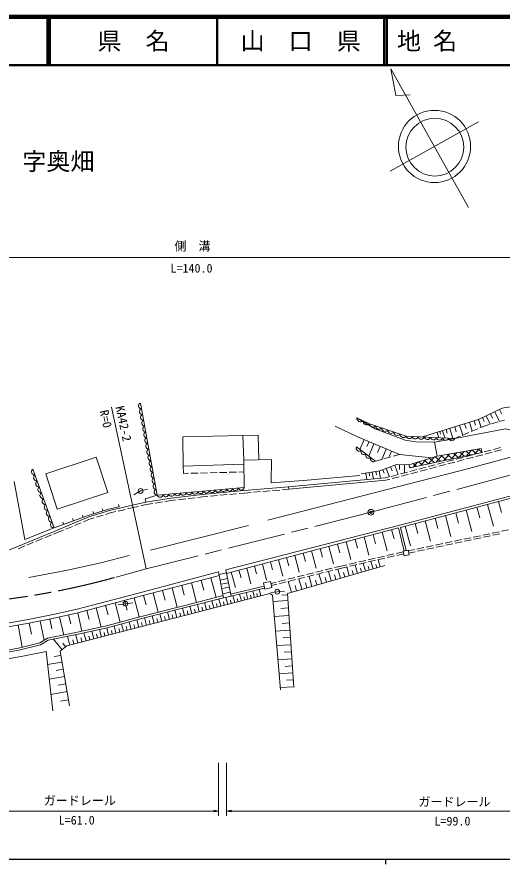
# Model space of a CAD drawing. Units: millimetres at full size, sheet at 1:1000; details may follow other scales. Extents: x 40000 to 680000, y 20000 to 380000.
# Drawn here: x 291395 to 392226, y 204000 to 380000 of the extents above; entities that cross this region are included whole.
import ezdxf
from ezdxf.enums import TextEntityAlignment as Align

# ---------------------------------------------------------------- set-up
doc = ezdxf.new("R2010")
doc.units = ezdxf.units.MM
doc.header["$LTSCALE"] = 1000
doc.header["$PDMODE"] = 32
doc.header["$PDSIZE"] = 500
doc.linetypes.add('CHAIN', pattern=[18.5, 12, -1.5, 3.5, -1.5])
for name, color, linetype, lineweight in [('M-BGD', 7, 'Continuous', 13), ('M-BMK', 2, 'CHAIN', 13), ('M-BMK-SRVR', 3, 'Continuous', 13), ('M-STR-HTXT', 7, 'Continuous', 13), ('M-TTL', 2, 'Continuous', 140), ('M-TTL-BAND', 7, 'Continuous', 25), ('M-TTL-LINE', 7, 'Continuous', 50)]:
    doc.layers.add(name, color=color, linetype=linetype, lineweight=lineweight)
doc.layers.add('M-BMK-HTXT', color=7, linetype='Continuous')
doc.layers.add('M-TTL-TXT', color=7, linetype='Continuous')
doc.styles.add('ＭＳ ゴシック', font='')
doc.styles.get('ＭＳ ゴシック').set_extended_font_data('MS Gothic')

# ---------------------------------------------------------------- blocks, each defined once
blk = doc.blocks.new('open_arrow')
at = {"color": 0, "linetype": 'Continuous', "lineweight": -2}
blk.add_lwpolyline([(7.5, 1.25), (0, 0), (7.5, -1.25)], dxfattribs=at)

msp = doc.modelspace()

# ---------------------------------------------------------------- hatches: boundary and pattern name
at = {"layer": 'M-BGD'}
h = msp.add_hatch(dxfattribs=at)
h.set_pattern_fill('USER', color=256, style=0, pattern_type=2)
h.set_pattern_definition([(50, (388099, 289536), (-766.044, 642.79), []), (320, (388099, 289536), (642.79, 766.044), [])])
h.paths.add_polyline_path([(388099, 289536), (387888, 290307), (378705, 288742), (377536, 288386), (372863, 286966), (373050, 286311)])

# ---------------------------------------------------------------- linework, layer by layer
for p, q in [((389820, 297555), (390239, 296673)), ((390701, 297974), (391667, 295942)), ((391717, 298457), (392200, 297441)), ((385461, 295807), (386046, 293943)), ((386394, 296099), (386686, 295167)), ((387326, 296391), (387857, 294695)), ((388136, 296754), (388517, 295951)), ((388938, 297136), (389776, 295373)), ((390007, 295442), (391443, 295874)), ((391922, 296018), (392719, 296258)), ((379826, 294040), (380301, 292526)), ((380583, 294278), (380821, 293520)), ((381341, 294515), (381990, 292443)), ((382377, 294840), (382701, 293804)), ((383412, 295165), (384055, 293116)), ((384437, 295486), (384758, 294461)), ((385791, 293837), (387177, 294413)), ((387638, 294604), (388731, 295058)), ((388731, 295058), (389528, 295298)), ((363558, 292197), (362682, 290148)), ((378719, 293693), (379066, 292586)), ((379272, 293867), (379446, 293313)), ((382390, 292424), (383483, 292878)), ((383944, 293070), (385330, 293645)), ((361967, 290683), (365939, 287715)), ((364582, 291759), (364144, 290735)), ((365607, 291321), (364519, 288776)), ((366879, 290778), (366335, 289505)), ((390434, 290149), (391885, 290530)), ((368152, 290234), (367226, 288068)), ((369234, 289771), (368772, 288688)), ((369613, 288723), (370877, 289069)), ((384632, 288622), (386083, 289003)), ((386566, 289131), (388017, 289512)), ((386788, 288672), (388238, 289054)), ((388500, 289640), (389951, 290021)), ((388722, 289181), (390173, 289563)), ((390656, 289690), (392107, 290072)), ((365939, 287715), (367202, 288062)), ((367685, 288194), (369131, 288590)), ((369914, 286880), (370652, 284943)), ((370926, 287001), (370907, 285964)), ((371962, 286982), (371932, 285279)), ((376895, 286586), (378346, 286967)), ((378830, 287095), (380280, 287476)), ((379051, 286636), (380502, 287018)), ((380764, 287604), (382214, 287985)), ((380985, 287145), (382436, 287527)), ((382698, 288113), (384148, 288494)), ((382919, 287654), (384370, 288036)), ((384854, 288163), (386304, 288545)), ((294714, 286027), (299122, 273829)), ((325970, 286654), (325994, 285158)), ((325994, 285158), (327029, 285184)), ((327528, 285196), (329028, 285233)), ((329528, 285246), (331027, 285283)), ((331527, 285295), (333027, 285333)), ((333527, 285345), (335026, 285382)), ((335526, 285395), (337026, 285432)), ((337525, 285444), (338560, 285470)), ((363896, 285235), (364109, 283874)), ((364577, 285342), (364684, 284661)), ((365258, 285449), (365484, 284002)), ((365981, 285562), (366095, 284839)), ((366705, 285675), (366946, 284138)), ((367437, 285936), (367714, 285209)), ((368164, 286213), (368831, 284463)), ((369039, 286547), (369372, 285672)), ((371093, 285059), (372544, 285440)), ((373027, 285568), (374478, 285949)), ((373249, 285109), (374699, 285491)), ((374961, 286077), (376412, 286458)), ((375183, 285618), (376634, 286000)), ((377117, 286127), (378568, 286509)), ((347855, 282363), (367946, 284231)), ((347901, 281865), (368034, 283736)), ((367946, 284231), (368675, 284422)), ((368034, 283736), (368897, 283964)), ((369159, 284550), (370609, 284931)), ((369380, 284091), (370831, 284473)), ((371315, 284600), (372765, 284982)), ((317093, 281521), (318547, 281864)), ((344528, 281580), (346023, 281706)), ((346521, 281748), (347897, 281864)), ((347855, 282363), (347897, 281864)), ((371000, 274439), (399644, 281991)), ((317093, 281521), (315680, 280732)), ((324995, 279700), (326484, 279878)), ((326981, 279937), (328470, 280114)), ((328967, 280174), (329960, 280292)), ((329960, 280292), (331078, 280394)), ((331576, 280439), (333069, 280575)), ((333567, 280621), (335061, 280757)), ((335559, 280802), (337053, 280938)), ((337551, 280984), (338668, 281086)), ((338668, 281086), (340044, 281202)), ((340542, 281244), (342037, 281370)), ((342535, 281412), (344030, 281538)), ((371127, 273955), (399772, 281508)), ((312638, 278251), (312518, 278737)), ((315542, 278058), (316664, 278316)), ((317151, 278428), (318273, 278686)), ((318273, 278686), (319654, 278907)), ((320148, 278986), (321629, 279223)), ((322123, 279302), (323504, 279523)), ((323504, 279523), (324498, 279641)), ((386997, 278139), (387582, 275922)), ((389215, 278724), (390413, 274181)), ((391486, 279323), (392085, 277051)), ((305161, 276048), (304988, 276517)), ((307344, 276774), (307200, 277253)), ((307911, 276074), (309346, 276511)), ((309259, 277354), (309114, 277833)), ((309825, 276657), (310759, 276941)), ((310759, 276941), (311934, 277215)), ((312421, 277329), (313881, 277670)), ((314368, 277783), (315542, 278058)), ((380449, 276413), (381591, 272083)), ((382614, 276984), (383185, 274819)), ((384779, 277555), (385949, 273119)), ((301135, 274569), (300963, 275038)), ((303148, 275308), (302976, 275778)), ((303376, 274354), (304762, 274927)), ((305224, 275118), (306499, 275644)), ((306499, 275644), (307433, 275929)), ((374158, 274754), (374702, 272691)), ((376222, 275298), (377336, 271071)), ((378335, 275856), (378893, 273742)), ((299122, 273829), (298950, 274298)), ((299025, 272558), (299790, 272873)), ((299790, 272873), (301065, 273399)), ((301527, 273590), (302913, 274163)), ((319139, 269240), (339516, 274334)), ((334831, 265143), (371000, 274439)), ((334980, 264375), (370714, 273859)), ((367333, 272962), (368361, 269091)), ((369269, 273476), (369783, 271540)), ((370714, 273859), (371852, 269039)), ((371127, 273955), (372265, 269135)), ((372094, 274210), (373183, 270083)), ((390161, 272742), (391629, 273052)), ((392118, 273155), (393586, 273465)), ((295326, 271037), (296713, 271607)), ((297175, 271797), (298562, 272368)), ((361688, 271464), (362180, 269608)), ((363543, 271956), (364549, 268166)), ((365438, 272459), (365941, 270564)), ((382334, 271089), (383802, 271399)), ((384291, 271502), (385759, 271812)), ((384423, 271070), (385891, 271380)), ((386248, 271915), (387715, 272225)), ((386380, 271483), (387848, 271793)), ((388205, 272328), (389672, 272638)), ((388337, 271896), (389805, 272206)), ((390294, 272310), (391761, 272620)), ((291626, 269515), (293013, 270086)), ((293476, 270276), (294863, 270846)), ((354421, 269535), (354893, 267757)), ((356199, 270007), (357164, 266374)), ((358016, 270489), (358498, 268673)), ((359832, 270971), (360817, 267260)), ((372712, 269056), (374018, 269332)), ((374507, 269436), (375974, 269746)), ((374639, 269004), (376107, 269314)), ((376464, 269849), (377931, 270159)), ((376596, 269417), (378064, 269727)), ((378420, 270262), (379888, 270572)), ((378553, 269830), (380020, 270140)), ((380377, 270675), (381845, 270985)), ((380510, 270243), (381977, 270553)), ((382466, 270657), (383934, 270967)), ((347456, 267686), (347908, 265982)), ((349161, 268139), (350085, 264657)), ((350902, 268601), (351364, 266860)), ((352643, 269063), (353587, 265506)), ((364376, 267207), (365838, 267544)), ((366325, 267656), (367787, 267993)), ((366428, 267218), (367890, 267555)), ((368274, 268105), (369735, 268442)), ((368377, 267667), (369839, 268004)), ((370223, 268554), (371698, 268895)), ((370326, 268116), (371800, 268456)), ((372805, 268616), (374150, 268900)), ((340780, 265914), (341213, 264280)), ((342414, 266348), (343299, 263010)), ((344082, 266791), (344525, 265122)), ((345751, 267234), (346656, 263825)), ((357425, 265584), (358515, 265856)), ((358515, 265856), (359991, 266196)), ((360478, 266308), (361940, 266645)), ((360581, 265870), (362043, 266207)), ((362190, 264389), (361696, 266127)), ((362427, 266758), (363889, 267094)), ((362530, 266320), (363992, 266656)), ((363845, 264859), (363374, 266514)), ((364632, 265083), (364408, 265871)), ((364479, 266769), (365941, 267106)), ((365420, 265307), (364972, 266882)), ((366169, 265521), (365956, 266270)), ((366919, 265734), (366492, 267233)), ((333314, 264703), (334352, 259339)), ((333418, 264165), (334958, 264486)), ((335947, 264632), (336796, 261432)), ((337546, 265056), (337971, 263457)), ((339146, 265481), (340013, 262213)), ((349662, 263648), (351118, 264011)), ((351603, 264132), (353058, 264495)), ((351710, 263695), (353165, 264058)), ((353543, 264616), (354999, 264979)), ((353650, 264179), (355106, 264542)), ((354743, 262270), (354164, 264307)), ((355484, 265100), (356939, 265463)), ((355591, 264663), (357046, 265026)), ((356716, 262831), (356155, 264803)), ((357670, 263103), (357399, 264058)), ((357531, 265147), (358620, 265418)), ((358625, 263374), (358082, 265284)), ((358620, 265418), (360094, 265758)), ((359539, 263634), (359279, 264548)), ((360452, 263894), (359932, 265721)), ((361321, 264141), (361074, 265011)), ((363018, 264624), (362782, 265451)), ((327654, 262408), (328717, 258365)), ((329675, 262940), (330207, 260918)), ((331697, 263471), (332771, 259385)), ((333642, 263007), (335182, 263328)), ((333814, 262119), (335354, 262439)), ((344205, 262287), (345296, 262559)), ((345781, 262680), (347237, 263043)), ((345888, 262243), (347344, 262606)), ((347722, 263164), (349177, 263527)), ((348431, 260474), (347792, 262718)), ((347829, 262727), (349284, 263090)), ((349769, 263211), (351225, 263574)), ((350603, 261092), (349985, 263264)), ((351655, 261391), (351356, 262443)), ((352707, 261691), (352108, 263794)), ((353725, 261980), (353435, 262999)), ((355730, 262551), (355449, 263537)), ((321671, 260835), (322192, 258854)), ((323652, 261356), (324705, 257354)), ((325653, 261882), (326179, 259881)), ((333988, 261222), (335528, 261542)), ((335811, 260082), (342777, 261707)), ((335892, 259660), (342874, 261289)), ((340752, 259377), (340407, 260713)), ((342057, 259714), (341720, 261019)), ((345502, 260583), (344162, 260443)), ((344314, 261850), (345403, 262122)), ((345502, 260583), (346998, 260724)), ((349517, 260783), (349208, 261869)), ((313780, 258762), (314300, 256777)), ((315764, 259281), (316793, 255354)), ((317727, 259797), (318243, 257834)), ((319690, 260313), (320732, 256352)), ((333766, 257575), (333386, 259048)), ((334197, 260140), (335737, 260460)), ((335219, 257950), (334844, 259404)), ((335935, 258135), (335750, 258850)), ((336650, 258319), (336281, 259750)), ((337350, 258500), (337169, 259199)), ((338049, 258680), (337688, 260079)), ((338732, 258856), (338556, 259540)), ((339416, 259033), (339063, 260399)), ((340084, 259205), (339911, 259873)), ((341404, 259545), (341236, 260198)), ((347720, 258757), (344608, 258548)), ((347642, 259920), (346478, 259842)), ((307841, 257206), (308877, 253251)), ((309818, 257724), (310336, 255746)), ((311796, 258242), (312835, 254273)), ((313943, 258083), (312468, 257876)), ((313943, 258083), (315459, 258301)), ((326207, 255625), (325804, 257188)), ((327758, 256025), (327358, 257577)), ((328524, 256223), (328326, 256988)), ((329289, 256420), (328894, 257952)), ((330045, 256615), (329850, 257371)), ((330801, 256810), (330411, 258322)), ((331547, 257003), (331354, 257749)), ((332293, 257195), (331908, 258687)), ((333029, 257385), (332839, 258121)), ((334492, 257762), (334305, 258489)), ((347824, 257201), (346268, 257096)), ((300255, 255354), (301110, 251580)), ((302142, 255781), (302570, 253895)), ((304029, 256209), (304899, 252366)), ((305935, 256706), (306434, 254801)), ((319907, 254000), (319495, 255596)), ((321494, 254409), (321085, 255997)), ((322284, 254613), (322080, 255403)), ((323073, 254817), (322666, 256396)), ((323859, 255019), (323656, 255805)), ((324644, 255222), (324239, 256793)), ((325426, 255424), (325224, 256205)), ((326983, 255825), (326783, 256601)), ((347929, 255645), (344869, 255440)), ((291646, 253647), (292475, 249060)), ((293939, 254063), (294391, 251777)), ((296226, 254515), (297023, 250477)), ((298245, 254914), (298644, 252894)), ((311981, 251955), (311586, 253486)), ((313533, 252356), (313133, 253909)), ((315109, 252762), (314702, 254338)), ((315908, 252968), (315702, 253767)), ((316707, 253174), (316294, 254772)), ((317509, 253381), (317302, 254184)), ((318311, 253588), (317897, 255193)), ((319109, 253794), (318903, 254592)), ((320700, 254205), (320496, 254998)), ((348031, 254115), (346501, 254012)), ((305757, 250350), (305326, 252020)), ((307373, 250767), (306956, 252383)), ((308155, 250968), (307953, 251750)), ((308937, 251170), (308533, 252734)), ((309693, 251365), (309498, 252122)), ((310450, 251560), (310059, 253074)), ((311215, 251758), (311018, 252523)), ((312757, 252156), (312557, 252932)), ((314321, 252559), (314118, 253347)), ((348134, 252585), (345125, 252383)), ((300764, 248538), (299023, 250724)), ((302357, 249473), (301887, 251297)), ((303222, 249696), (302999, 250560)), ((304086, 249919), (303640, 251648)), ((304921, 250134), (304706, 250970)), ((306565, 250558), (306356, 251366)), ((348235, 251080), (346730, 250979)), ((301501, 249125), (300914, 249862)), ((348336, 249576), (345377, 249377)), ((300510, 247349), (299133, 247109)), ((348534, 246617), (345624, 246422)), ((348435, 248096), (346955, 247997)), ((300750, 245972), (297774, 245453)), ((348631, 245162), (347177, 245064)), ((301268, 242996), (298105, 242445)), ((301009, 244484), (299521, 244225)), ((348729, 243707), (345868, 243515)), ((301544, 241414), (299962, 241139)), ((348825, 242277), (347394, 242181)), ((301819, 239833), (298458, 239247)), ((348921, 240846), (346107, 240658)), ((302112, 238152), (300431, 237860))]:
    msp.add_line(p, q, dxfattribs=at)
for points in [[(317048, 299785), (320553, 280647), (338593, 282259)], [(343541, 275468), (385293, 286159), (401855, 290707), (412301, 293476), (419966, 295520), (426368, 296876), (432911, 298021), (438590, 298839), (443333, 299399), (449409, 299984), (454830, 300428), (461747, 300755), (468711, 300825), (479437, 300825)], [(375707, 292749), (387465, 296435), (392232, 298702), (399780, 299917), (405178, 300314), (412983, 300688), (415942, 300592)], [(362060, 296735), (364654, 295473), (372295, 292915), (382390, 292424)], [(378191, 291686), (374288, 291756), (372115, 292060), (365829, 294420), (362060, 296735)], [(377536, 288386), (370877, 289069), (362020, 292854), (357534, 294981)], [(382390, 292424), (392924, 294411), (398486, 293102), (403063, 294038)], [(338544, 287052), (325970, 286654), (325846, 292745), (338340, 293025), (338535, 287945)], [(338340, 293025), (341502, 293103), (341658, 288004)], [(382390, 292424), (378191, 291686), (378705, 288742)], [(362908, 285081), (366787, 285688), (370261, 287013), (372863, 286966), (378705, 288742), (387888, 290307), (388099, 289536), (373050, 286311), (372863, 286966)], [(338593, 282259), (338535, 287945), (344299, 288054), (344222, 283209), (350967, 283661), (362674, 284736)], [(290803, 283507), (293016, 271461), (299122, 273829)], [(252296, 273394), (259898, 269736), (267259, 266535), (270787, 265507), (275204, 264922), (279200, 264946), (299600, 273335), (306330, 276116), (310630, 277424), (315430, 278545), (318177, 279177), (323435, 280018), (329908, 280789), (338624, 281584), (347855, 282363)], [(318177, 279177), (318054, 279848), (320553, 280647)], [(312638, 278251), (310436, 277711), (306167, 276418), (299122, 273829)], [(293901, 263538), (301870, 265057), (308857, 266576), (314746, 268095)], [(348929, 240720), (347621, 260243), (367880, 266008)], [(239750, 263813), (244208, 261619), (247246, 260202), (250595, 258784), (254132, 257382), (257169, 256447), (260799, 255512), (263448, 255030), (267249, 254438), (270863, 253955), (274213, 253659), (277951, 253487), (282189, 253472), (285959, 253627), (289822, 254110), (293701, 254811), (298593, 255777), (303890, 256977), (316080, 260170), (333314, 264703)], [(334831, 265143), (335892, 259660), (334352, 259339)], [(239178, 263225), (243871, 260916), (246929, 259489), (250300, 258062), (253873, 256645), (256957, 255696), (260632, 254750), (263318, 254260), (267137, 253666), (270777, 253179), (274160, 252880), (277932, 252707), (282203, 252692), (286023, 252849), (289940, 253339), (293846, 254045), (298755, 255014), (304075, 256219), (316278, 259416), (333463, 263936)], [(288399, 248213), (291998, 248945), (296126, 249942), (297747, 250908), (303666, 252092), (310038, 253509), (316939, 255394), (326816, 257887), (334270, 259762)], [(288476, 247789), (292091, 248525), (296291, 249539), (297903, 250501), (303755, 251671), (310141, 253092), (317049, 254978), (326921, 257470), (334352, 259339)], [(346148, 240168), (344497, 259875), (343952, 260203), (301738, 249313), (300359, 248215), (302337, 236858)], [(298832, 235853), (297477, 248145), (292242, 247128), (288690, 246521), (285536, 246030), (282101, 245586), (278736, 245189), (275978, 245119), (273455, 245212), (269669, 245446), (267461, 232266)]]:
    msp.add_lwpolyline(points, dxfattribs=at)
for points in [[(310281, 281204), (299788, 277746), (297373, 285073), (307865, 288532)], [(371676, 269002), (371884, 268015), (372886, 268226), (372679, 269213)], [(342895, 261126), (344380, 261427), (344123, 262695), (342637, 262394)]]:
    msp.add_lwpolyline(points, close=True, dxfattribs=at)
for centre in [(317093, 281521), (345502, 260583), (313943, 258083)]:
    msp.add_circle(centre, 500, dxfattribs=at)
for centre, radius, start, end in [((317275, 299208), 620, 111.51504, 269.24237), ((317494, 298012), 620, 111.51504, 269.24237), ((317713, 296816), 620, 111.51504, 269.24237), ((317932, 295620), 620, 111.51504, 269.24237), ((362827, 296663), 770, 174.58576, 313.52965), ((364124, 296032), 770, 174.58576, 313.52965), ((318151, 294424), 620, 111.51504, 269.24237), ((365355, 295451), 701, 178.14578, 324.8267), ((366628, 295024), 701, 178.14578, 324.8267), ((367902, 294598), 701, 178.14578, 324.8267), ((369175, 294171), 701, 178.14578, 324.8267), ((318370, 293228), 620, 111.51504, 269.24237), ((318589, 292031), 620, 111.51504, 269.24237), ((370449, 293745), 701, 178.14578, 324.8267), ((371722, 293318), 701, 178.14578, 324.8267), ((372933, 293033), 649, 190.49084, 343.94312), ((374195, 292971), 649, 190.49084, 343.94312), ((375457, 292910), 649, 190.49084, 343.94312), ((376719, 292849), 649, 190.49084, 343.94312), ((377981, 292787), 649, 190.49084, 343.94312), ((379243, 292726), 649, 190.49084, 343.94312), ((380505, 292665), 649, 190.49084, 343.94312), ((381766, 292603), 649, 190.49084, 343.94312), ((318808, 290835), 620, 111.51504, 269.24237), ((362543, 290420), 634, 155.45424, 311.02198), ((319027, 289639), 620, 111.51504, 269.24237), ((319247, 288443), 620, 111.51504, 269.24237), ((363537, 289678), 634, 155.45424, 311.02198), ((364530, 288936), 634, 155.45424, 311.02198), ((319466, 287247), 620, 111.51504, 269.24237), ((365523, 288194), 634, 155.45424, 311.02198), ((295095, 285475), 671, 124.60767, 275.13512), ((319685, 286051), 620, 111.51504, 269.24237), ((319904, 284855), 620, 111.51504, 269.24237), ((295535, 284255), 671, 124.60767, 275.13512), ((295976, 283035), 671, 124.60767, 275.13512), ((320123, 283658), 620, 111.51504, 269.24237), ((296417, 281816), 671, 124.60767, 275.13512), ((320342, 282462), 620, 111.51504, 269.24237), ((320561, 281266), 620, 111.51504, 269.24237), ((330765, 281674), 614, 195.84551, 354.36934), ((331968, 281782), 614, 195.84551, 354.36934), ((333171, 281889), 614, 195.84551, 354.36934), ((334373, 281997), 614, 195.84551, 354.36934), ((335576, 282104), 614, 195.84551, 354.36934), ((336779, 282212), 614, 195.84551, 354.36934), ((337981, 282319), 614, 195.84551, 354.36934), ((296858, 280596), 671, 124.60767, 275.13512), ((297299, 279376), 671, 124.60767, 275.13512), ((321144, 280814), 614, 195.84551, 354.36934), ((322347, 280922), 614, 195.84551, 354.36934), ((323549, 281029), 614, 195.84551, 354.36934), ((324752, 281137), 614, 195.84551, 354.36934), ((325955, 281244), 614, 195.84551, 354.36934), ((327157, 281352), 614, 195.84551, 354.36934), ((328360, 281459), 614, 195.84551, 354.36934), ((329563, 281567), 614, 195.84551, 354.36934), ((297740, 278156), 671, 124.60767, 275.13512), ((298181, 276936), 671, 124.60767, 275.13512), ((298622, 275717), 671, 124.60767, 275.13512), ((299062, 274497), 671, 124.60767, 275.13512)]:
    msp.add_arc(centre, radius, start, end, dxfattribs=at)
at = {"layer": 'M-BMK'}
for p, q in [((364947, 277083), (402656, 287110)), ((364947, 277083), (318266, 265311)), ((318266, 265311), (312000, 263622))]:
    msp.add_line(p, q, dxfattribs=at)
msp.add_arc((268941, 417720), 160000, 274.5606, 285.61174, dxfattribs=at)
at = {"layer": 'M-BMK-SRVR'}
for p, q in [((385238, 340423), (369084, 369235)), ((369084, 369235), (370136, 363666)), ((370136, 363666), (373134, 363804)), ((368987, 347936), (387306, 358207))]:
    msp.add_line(p, q, dxfattribs=at)
for centre, radius in [((378184, 353092), 7501), ((378253, 352950), 6000), ((364947, 277083), 600)]:
    msp.add_circle(centre, radius, dxfattribs=at)
msp.add_point((364947, 277083), dxfattribs=at)
at = {"layer": 'M-STR-HTXT'}
for p, q in [((252080, 330000), (403124, 330000)), ((318266, 265311), (311064, 298916)), ((333314, 225000), (333314, 214000)), ((334980, 225000), (334980, 214000)), ((274213, 215000), (333314, 215000)), ((334980, 215000), (429073, 215000))]:
    msp.add_line(p, q, dxfattribs=at)
at = {"layer": 'M-TTL'}
msp.add_line((680000, 380000), (40000, 380000), dxfattribs=at)
at = {"layer": 'M-TTL-BAND'}
for p, q in [((40000, 205000), (579000, 205000)), ((368000, 205000), (368000, 204000))]:
    msp.add_line(p, q, dxfattribs=at)
at = {"layer": 'M-TTL-LINE'}
for p, q in [((297750, 380000), (297750, 370000)), ((298250, 380000), (298250, 370000)), ((333000, 380000), (333000, 370000)), ((367750, 380000), (367750, 370000)), ((368250, 380000), (368250, 370000)), ((40000, 370000), (680000, 370000))]:
    msp.add_line(p, q, dxfattribs=at)

# ---------------------------------------------------------------- block references
at = {"layer": 'M-STR-HTXT', "xscale": 133, "yscale": 133, "rotation": 180}
msp.add_blockref('open_arrow', (333314, 215000), dxfattribs=at)
at = {"layer": 'M-STR-HTXT', "xscale": 133, "yscale": 133}
msp.add_blockref('open_arrow', (334980, 215000), dxfattribs=at)

# ---------------------------------------------------------------- texts
at = {"layer": 'M-BMK-HTXT', "style": 'ＭＳ ゴシック'}
msp.add_text('字奥畑', height=3666, dxfattribs=at).set_placement((300000, 350000), align=Align.MIDDLE_CENTER)
at = {"layer": 'M-STR-HTXT', "style": 'ＭＳ ゴシック'}
for s, p in [('側\u3000溝', (327879, 332374)), ('ガードレール', (304453, 217179)), ('ガードレール', (382336, 216925))]:
    msp.add_text(s, height=1833, dxfattribs=at).set_placement(p, align=Align.MIDDLE_CENTER)
for s, p in [('L=140.0', (327682, 326331)), ('L=61.0', (303822, 211659)), ('L=99.0', (381915, 211457))]:
    msp.add_text(s, height=1833, dxfattribs=at).set_placement(p, align=Align.BOTTOM_CENTER)
for s, p in [('R=0', (309864, 296497)), ('KA42-2', (313556, 295516))]:
    msp.add_text(s, height=1833, rotation=282.096, dxfattribs=at).set_placement(p, align=Align.MIDDLE_CENTER)
at = {"layer": 'M-TTL-TXT', "style": 'ＭＳ ゴシック'}
for s, p in [('県\u3000名', (315625, 375000)), ('山\u3000口\u3000県', (350375, 375000))]:
    msp.add_text(s, height=3666, dxfattribs=at).set_placement(p, align=Align.MIDDLE_CENTER)
msp.add_text('地 名', height=3666, dxfattribs=at).set_placement((370380, 375000), align=Align.MIDDLE_LEFT)

doc.saveas('drawing.dxf')
